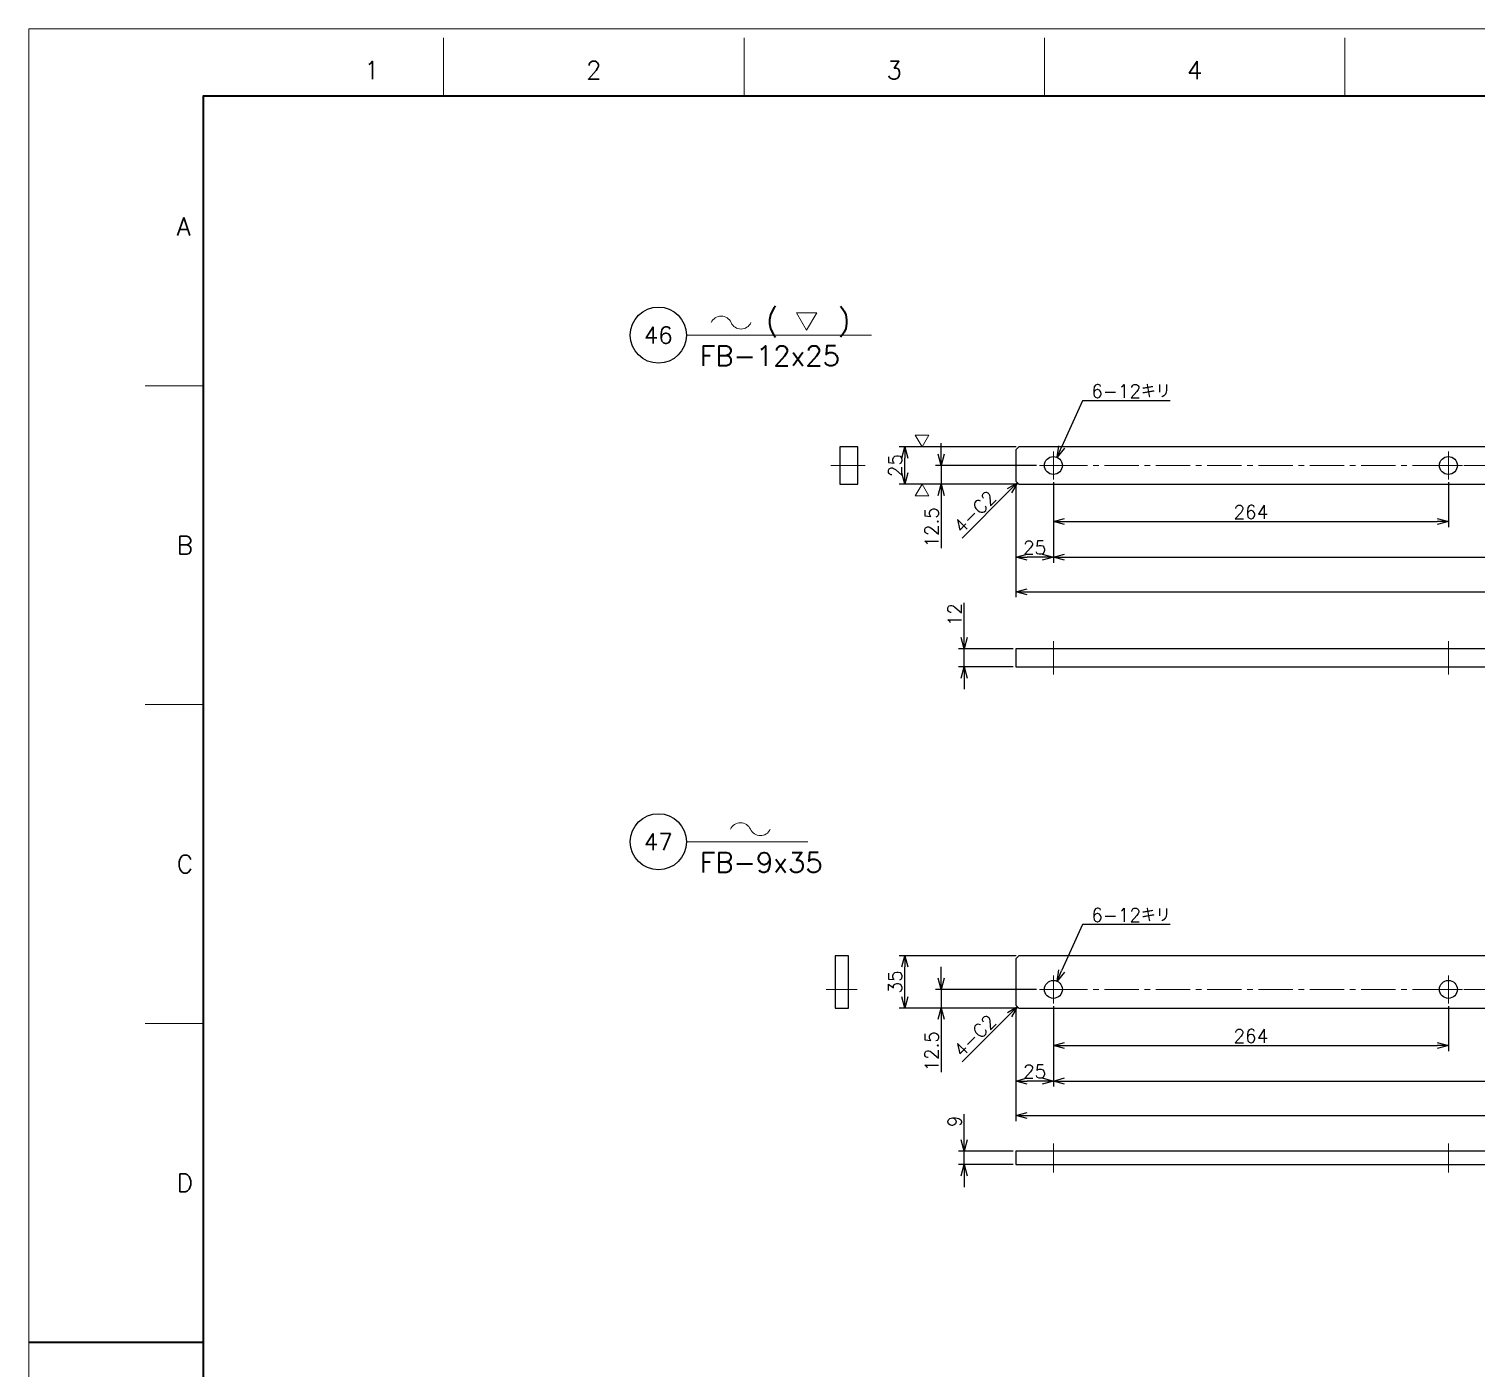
# Model space of a CAD drawing. Header units: millimetres. Extents: x 0 to 2485, y -14 to 1749.
# Drawn here: x 0 to 967, y 854 to 1749 of the extents above; entities that cross this region are included whole.
import ezdxf
from ezdxf import colors
from ezdxf.entities.mleader import LeaderData, LeaderLine
from ezdxf.enums import TextEntityAlignment as Align
from ezdxf.math import Vec2, Vec3

# ---------------------------------------------------------------- set-up
doc = ezdxf.new("R2010")
doc.units = ezdxf.units.MM
doc.header["$LTSCALE"] = 1.2
doc.header["$PDMODE"] = 99
doc.header["$PDSIZE"] = 1
doc.linetypes.add('CENTER2', pattern=[28.575, 19.05, -3.175, 3.175, -3.175])
for name, color, linetype, lineweight in [('05_CENTER', 4, 'CENTER2', 13), ('07_TEXT', 3, 'Continuous', 13), ('08_DIM', 3, 'Continuous', 13), ('90_FRAME', 5, 'Continuous', 35)]:
    doc.layers.add(name, color=color, linetype=linetype, lineweight=lineweight)
doc.layers.add('91_BLANK', color=5, linetype='Continuous', lineweight=0, plot=False)
doc.styles.add('KSS_TXT', font='txt.shx', dxfattribs={"bigfont": 'extfont2.shx'})
doc.styles.get("Standard").update_dxf_attribs({"font": 'txt.shx', "bigfont": 'extfont2.shx'})
doc.dimstyles.new('KSS_DIM', dxfattribs={"dimscale": 3, "dimtxt": 3, "dimasz": 2.5, "dimexe": 1.25, "dimexo": 0.625, "dimtad": 1, "dimdsep": 46, "dimtxsty": 'KSS_TXT', "dimblk": 'OPEN30', "dimcen": 0, "dimazin": 2, "dimtfac": 0.75, "dimtmove": 0, "dimatfit": 3, "dimldrblk": 'OPEN30', "dimfxl": 1.25, "dimtolj": 1, "dimarcsym": 0})
doc.dimstyles.new('KSS_DIM$3', dxfattribs={"dimscale": 3, "dimtxt": 3, "dimasz": 2.5, "dimexe": 1.25, "dimexo": 0.625, "dimtad": 1, "dimtih": 1, "dimtoh": 1, "dimdsep": 46, "dimtxsty": 'KSS_TXT', "dimblk": 'OPEN30', "dimcen": 0, "dimazin": 2, "dimtfac": 0.75, "dimtofl": 0, "dimtmove": 0, "dimatfit": 3, "dimldrblk": 'OPEN30', "dimfxl": 1.25, "dimtolj": 1, "dimarcsym": 0})

# ---------------------------------------------------------------- blocks, each defined once
blk = doc.blocks.new('AM_BALLOON1')
at = {"transparency": 16777216}
blk.add_circle((0, 0), 5, dxfattribs=at)
blk.add_attdef('B_NUMBER', text='', height=3, dxfattribs=at).set_placement((0, 0), align=Align.MIDDLE_CENTER)
blk = doc.blocks.new('_OPEN')
at = {"color": 0, "linetype": 'ByBlock'}
for p, q in [((-1, 0.17), (0, 0)), ((0, 0), (-1, -0.17)), ((0, 0), (-1, 0))]:
    blk.add_line(p, q, dxfattribs=at)
blk = doc.blocks.new('p1ba05')
for centre, start, end in [((-2.95, 0.29), 24.2276, 155.5758), ((0, 1.62), 204.2276, 335.5758)]:
    blk.add_arc(centre, 1.62, start, end)
blk = doc.blocks.new('_Open30')
at = {"color": 0, "linetype": 'ByBlock', "lineweight": -2}
for p, q in [((-1, 0.27), (0, 0)), ((0, 0), (-1, -0.27)), ((0, 0), (-1, 0))]:
    blk.add_line(p, q, dxfattribs=at)
blk = doc.blocks.new('*D144')
at = {"layer": '08_DIM', "color": 0, "lineweight": -2, "transparency": 16777216}
for p, q in [((684.66, 1445.87), (684.66, 1415.83)), ((948.66, 1445.87), (948.66, 1415.83)), ((692.16, 1419.58), (941.16, 1419.58))]:
    blk.add_line(p, q, dxfattribs=at)
at = {"layer": 'Defpoints', "color": 0, "transparency": 16777216}
for p in [(684.66, 1447.74), (948.66, 1447.74), (948.66, 1419.58)]:
    blk.add_point(p, dxfattribs=at)
at = {"layer": '08_DIM', "color": 0, "lineweight": -2, "transparency": 16777216, "xscale": 7.5, "yscale": 7.5, "zscale": 7.5, "rotation": 180}
blk.add_blockref('_Open30', (684.66, 1419.58), dxfattribs=at)
at = {"layer": '08_DIM', "color": 0, "lineweight": -2, "transparency": 16777216, "xscale": 7.5, "yscale": 7.5, "zscale": 7.5}
blk.add_blockref('_Open30', (948.66, 1419.58), dxfattribs=at)
at = {"layer": '08_DIM', "color": 0, "transparency": 16777216, "insert": (816.66, 1425.96), "char_height": 9, "attachment_point": 5, "style": 'KSS_TXT'}
blk.add_mtext('\\A1;264', dxfattribs=at)
blk = doc.blocks.new('*D145')
at = {"layer": '08_DIM', "color": 0, "lineweight": -2, "transparency": 16777216}
for p, q in [((684.66, 1445.87), (684.66, 1392.11)), ((2004.66, 1445.87), (2004.66, 1392.11)), ((692.16, 1395.86), (1997.16, 1395.86))]:
    blk.add_line(p, q, dxfattribs=at)
at = {"layer": 'Defpoints', "color": 0, "transparency": 16777216}
for p in [(684.66, 1447.74), (2004.66, 1447.74), (2004.66, 1395.86)]:
    blk.add_point(p, dxfattribs=at)
at = {"layer": '08_DIM', "color": 0, "lineweight": -2, "transparency": 16777216, "xscale": 7.5, "yscale": 7.5, "zscale": 7.5, "rotation": 180}
blk.add_blockref('_Open30', (684.66, 1395.86), dxfattribs=at)
at = {"layer": '08_DIM', "color": 0, "lineweight": -2, "transparency": 16777216, "xscale": 7.5, "yscale": 7.5, "zscale": 7.5}
blk.add_blockref('_Open30', (2004.66, 1395.86), dxfattribs=at)
at = {"layer": '08_DIM', "color": 0, "transparency": 16777216, "insert": (1344.66, 1402.23), "char_height": 9, "attachment_point": 5, "style": 'KSS_TXT'}
blk.add_mtext('\\A1;5x264=1320', dxfattribs=at)
blk = doc.blocks.new('*D146')
at = {"layer": '08_DIM', "color": 0, "lineweight": -2, "transparency": 16777216}
for p, q in [((659.66, 1444.71), (659.66, 1392.11)), ((684.66, 1445.87), (684.66, 1392.11)), ((677.16, 1395.86), (667.16, 1395.86))]:
    blk.add_line(p, q, dxfattribs=at)
at = {"layer": 'Defpoints', "color": 0, "transparency": 16777216}
for p in [(659.66, 1446.58), (684.66, 1447.74), (659.66, 1395.86)]:
    blk.add_point(p, dxfattribs=at)
at = {"layer": '08_DIM', "color": 0, "lineweight": -2, "transparency": 16777216, "xscale": 7.5, "yscale": 7.5, "zscale": 7.5, "rotation": 180}
blk.add_blockref('_Open30', (659.66, 1395.86), dxfattribs=at)
at = {"layer": '08_DIM', "color": 0, "lineweight": -2, "transparency": 16777216, "xscale": 7.5, "yscale": 7.5, "zscale": 7.5}
blk.add_blockref('_Open30', (684.66, 1395.86), dxfattribs=at)
at = {"layer": '08_DIM', "color": 0, "transparency": 16777216, "insert": (672.16, 1402.23), "char_height": 9, "attachment_point": 5, "style": 'KSS_TXT'}
blk.add_mtext('\\A1;25', dxfattribs=at)
blk = doc.blocks.new('*D147')
at = {"layer": '08_DIM', "color": 0, "lineweight": -2, "transparency": 16777216}
for p, q in [((659.66, 1444.71), (659.66, 1368.99)), ((2029.66, 1444.71), (2029.66, 1368.99)), ((667.16, 1372.74), (2022.16, 1372.74))]:
    blk.add_line(p, q, dxfattribs=at)
at = {"layer": 'Defpoints', "color": 0, "transparency": 16777216}
for p in [(659.66, 1446.58), (2029.66, 1446.58), (2029.66, 1372.74)]:
    blk.add_point(p, dxfattribs=at)
at = {"layer": '08_DIM', "color": 0, "lineweight": -2, "transparency": 16777216, "xscale": 7.5, "yscale": 7.5, "zscale": 7.5, "rotation": 180}
blk.add_blockref('_Open30', (659.66, 1372.74), dxfattribs=at)
at = {"layer": '08_DIM', "color": 0, "lineweight": -2, "transparency": 16777216, "xscale": 7.5, "yscale": 7.5, "zscale": 7.5}
blk.add_blockref('_Open30', (2029.66, 1372.74), dxfattribs=at)
at = {"layer": '08_DIM', "color": 0, "transparency": 16777216, "insert": (1344.66, 1379.11), "char_height": 9, "attachment_point": 5, "style": 'KSS_TXT'}
blk.add_mtext('\\A1;1370', dxfattribs=at)
blk = doc.blocks.new('*D148')
at = {"layer": '08_DIM', "color": 0, "lineweight": -2, "transparency": 16777216}
for p, q in [((609.71, 1464.58), (609.71, 1472.08)), ((673.44, 1457.08), (605.96, 1457.08)), ((609.71, 1457.08), (609.71, 1444.58)), ((659.78, 1444.58), (605.96, 1444.58)), ((609.71, 1437.08), (609.71, 1401.83))]:
    blk.add_line(p, q, dxfattribs=at)
at = {"layer": 'Defpoints', "color": 0, "transparency": 16777216}
for p in [(675.31, 1457.08), (609.71, 1444.58), (661.66, 1444.58)]:
    blk.add_point(p, dxfattribs=at)
at = {"layer": '08_DIM', "color": 0, "lineweight": -2, "transparency": 16777216, "xscale": 7.5, "yscale": 7.5, "zscale": 7.5}
for p, rotation in [((609.71, 1457.08), 270), ((609.71, 1444.58), 90)]:
    blk.add_blockref('_Open30', p, dxfattribs=dict(at, rotation=rotation))
at = {"layer": '08_DIM', "color": 0, "transparency": 16777216, "insert": (603.33, 1415.71), "char_height": 9, "attachment_point": 5, "rotation": 90, "style": 'KSS_TXT'}
blk.add_mtext('\\A1;12.5', dxfattribs=at)
blk = doc.blocks.new('*D149')
at = {"layer": '08_DIM', "color": 0, "lineweight": -2, "transparency": 16777216}
for p, q in [((659.78, 1469.58), (581.6, 1469.58)), ((585.35, 1452.08), (585.35, 1462.08)), ((659.78, 1444.58), (581.6, 1444.58))]:
    blk.add_line(p, q, dxfattribs=at)
at = {"layer": 'Defpoints', "color": 0, "transparency": 16777216}
for p in [(585.35, 1469.58), (661.66, 1469.58), (661.66, 1444.58)]:
    blk.add_point(p, dxfattribs=at)
at = {"layer": '08_DIM', "color": 0, "lineweight": -2, "transparency": 16777216, "xscale": 7.5, "yscale": 7.5, "zscale": 7.5}
for p, rotation in [((585.35, 1469.58), 90), ((585.35, 1444.58), 270)]:
    blk.add_blockref('_Open30', p, dxfattribs=dict(at, rotation=rotation))
at = {"layer": '08_DIM', "color": 0, "transparency": 16777216, "insert": (578.98, 1457.08), "char_height": 9, "attachment_point": 5, "rotation": 90, "style": 'KSS_TXT'}
blk.add_mtext('\\A1;25', dxfattribs=at)
blk = doc.blocks.new('*D150')
at = {"layer": '08_DIM', "color": 0, "lineweight": -2, "transparency": 16777216}
for p, q in [((704.07, 1500.37), (690.18, 1469.4)), ((762.65, 1500.37), (704.07, 1500.37))]:
    blk.add_line(p, q, dxfattribs=at)
at = {"layer": 'Defpoints', "color": 0, "transparency": 16777216}
for p in [(687.11, 1462.56), (682.2, 1451.61)]:
    blk.add_point(p, dxfattribs=at)
at = {"layer": '08_DIM', "color": 0, "lineweight": -2, "transparency": 16777216, "xscale": 7.5, "yscale": 7.5, "zscale": 7.5, "rotation": 245.8424798890187}
blk.add_blockref('_Open30', (687.11, 1462.56), dxfattribs=at)
at = {"layer": '08_DIM', "color": 0, "transparency": 16777216, "insert": (736.55, 1506.75), "char_height": 9, "attachment_point": 5, "style": 'KSS_TXT'}
blk.add_mtext('\\A1;6-12キリ', dxfattribs=at)
blk = doc.blocks.new('*D151')
at = {"layer": '08_DIM', "color": 0, "lineweight": -2, "transparency": 16777216}
blk.add_line((655.35, 1440.28), (623.65, 1408.57), dxfattribs=at)
at = {"layer": 'Defpoints', "color": 0, "transparency": 16777216}
for p in [(660.66, 1445.58), (612.62, 1397.55), (612.62, 1397.55)]:
    blk.add_point(p, dxfattribs=at)
at = {"layer": '08_DIM', "color": 0, "lineweight": -2, "transparency": 16777216, "xscale": 7.5, "yscale": 7.5, "zscale": 7.5, "rotation": 45}
blk.add_blockref('_Open30', (660.66, 1445.58), dxfattribs=at)
at = {"layer": '08_DIM', "color": 0, "transparency": 16777216, "insert": (632.13, 1426.07), "char_height": 9, "attachment_point": 5, "rotation": 45, "style": 'KSS_TXT'}
blk.add_mtext('\\A1;4-C2', dxfattribs=at)
blk = doc.blocks.new('*D152')
at = {"layer": '08_DIM', "color": 0, "lineweight": -2, "transparency": 16777216}
for p, q in [((625.05, 1342.05), (625.05, 1365.3)), ((657.78, 1334.55), (621.3, 1334.55)), ((625.05, 1322.55), (625.05, 1334.55)), ((657.78, 1322.55), (621.3, 1322.55)), ((625.05, 1315.05), (625.05, 1307.55))]:
    blk.add_line(p, q, dxfattribs=at)
at = {"layer": 'Defpoints', "color": 0, "transparency": 16777216}
for p in [(625.05, 1334.55), (659.66, 1334.55), (659.66, 1322.55)]:
    blk.add_point(p, dxfattribs=at)
at = {"layer": '08_DIM', "color": 0, "lineweight": -2, "transparency": 16777216, "xscale": 7.5, "yscale": 7.5, "zscale": 7.5}
for p, rotation in [((625.05, 1334.55), 270), ((625.05, 1322.55), 90)]:
    blk.add_blockref('_Open30', p, dxfattribs=dict(at, rotation=rotation))
at = {"layer": '08_DIM', "color": 0, "transparency": 16777216, "insert": (618.67, 1357.42), "char_height": 9, "attachment_point": 5, "rotation": 90, "style": 'KSS_TXT'}
blk.add_mtext('\\A1;12', dxfattribs=at)
blk = doc.blocks.new('*D153')
at = {"layer": '08_DIM', "color": 0, "lineweight": -2, "transparency": 16777216}
for p, q in [((684.66, 1095.82), (684.66, 1065.79)), ((948.66, 1095.82), (948.66, 1065.79)), ((692.16, 1069.54), (941.16, 1069.54))]:
    blk.add_line(p, q, dxfattribs=at)
at = {"layer": 'Defpoints', "color": 0, "transparency": 16777216}
for p in [(684.66, 1097.69), (948.66, 1097.69), (948.66, 1069.54)]:
    blk.add_point(p, dxfattribs=at)
at = {"layer": '08_DIM', "color": 0, "lineweight": -2, "transparency": 16777216, "xscale": 7.5, "yscale": 7.5, "zscale": 7.5, "rotation": 180}
blk.add_blockref('_Open30', (684.66, 1069.54), dxfattribs=at)
at = {"layer": '08_DIM', "color": 0, "lineweight": -2, "transparency": 16777216, "xscale": 7.5, "yscale": 7.5, "zscale": 7.5}
blk.add_blockref('_Open30', (948.66, 1069.54), dxfattribs=at)
at = {"layer": '08_DIM', "color": 0, "transparency": 16777216, "insert": (816.66, 1075.91), "char_height": 9, "attachment_point": 5, "style": 'KSS_TXT'}
blk.add_mtext('\\A1;264', dxfattribs=at)
blk = doc.blocks.new('*D154')
at = {"layer": '08_DIM', "color": 0, "lineweight": -2, "transparency": 16777216}
for p, q in [((684.66, 1095.82), (684.66, 1042.06)), ((2004.66, 1095.82), (2004.66, 1042.06)), ((692.16, 1045.81), (1997.16, 1045.81))]:
    blk.add_line(p, q, dxfattribs=at)
at = {"layer": 'Defpoints', "color": 0, "transparency": 16777216}
for p in [(684.66, 1097.69), (2004.66, 1097.69), (2004.66, 1045.81)]:
    blk.add_point(p, dxfattribs=at)
at = {"layer": '08_DIM', "color": 0, "lineweight": -2, "transparency": 16777216, "xscale": 7.5, "yscale": 7.5, "zscale": 7.5, "rotation": 180}
blk.add_blockref('_Open30', (684.66, 1045.81), dxfattribs=at)
at = {"layer": '08_DIM', "color": 0, "lineweight": -2, "transparency": 16777216, "xscale": 7.5, "yscale": 7.5, "zscale": 7.5}
blk.add_blockref('_Open30', (2004.66, 1045.81), dxfattribs=at)
at = {"layer": '08_DIM', "color": 0, "transparency": 16777216, "insert": (1344.66, 1052.18), "char_height": 9, "attachment_point": 5, "style": 'KSS_TXT'}
blk.add_mtext('\\A1;5x264=1320', dxfattribs=at)
blk = doc.blocks.new('*D155')
at = {"layer": '08_DIM', "color": 0, "lineweight": -2, "transparency": 16777216}
for p, q in [((659.66, 1094.66), (659.66, 1042.06)), ((684.66, 1095.82), (684.66, 1042.06)), ((677.16, 1045.81), (667.16, 1045.81))]:
    blk.add_line(p, q, dxfattribs=at)
at = {"layer": 'Defpoints', "color": 0, "transparency": 16777216}
for p in [(659.66, 1096.53), (684.66, 1097.69), (659.66, 1045.81)]:
    blk.add_point(p, dxfattribs=at)
at = {"layer": '08_DIM', "color": 0, "lineweight": -2, "transparency": 16777216, "xscale": 7.5, "yscale": 7.5, "zscale": 7.5, "rotation": 180}
blk.add_blockref('_Open30', (659.66, 1045.81), dxfattribs=at)
at = {"layer": '08_DIM', "color": 0, "lineweight": -2, "transparency": 16777216, "xscale": 7.5, "yscale": 7.5, "zscale": 7.5}
blk.add_blockref('_Open30', (684.66, 1045.81), dxfattribs=at)
at = {"layer": '08_DIM', "color": 0, "transparency": 16777216, "insert": (672.16, 1052.18), "char_height": 9, "attachment_point": 5, "style": 'KSS_TXT'}
blk.add_mtext('\\A1;25', dxfattribs=at)
blk = doc.blocks.new('*D156')
at = {"layer": '08_DIM', "color": 0, "lineweight": -2, "transparency": 16777216}
for p, q in [((659.66, 1094.66), (659.66, 1018.94)), ((2029.66, 1094.66), (2029.66, 1018.94)), ((667.16, 1022.69), (2022.16, 1022.69))]:
    blk.add_line(p, q, dxfattribs=at)
at = {"layer": 'Defpoints', "color": 0, "transparency": 16777216}
for p in [(659.66, 1096.53), (2029.66, 1096.53), (2029.66, 1022.69)]:
    blk.add_point(p, dxfattribs=at)
at = {"layer": '08_DIM', "color": 0, "lineweight": -2, "transparency": 16777216, "xscale": 7.5, "yscale": 7.5, "zscale": 7.5, "rotation": 180}
blk.add_blockref('_Open30', (659.66, 1022.69), dxfattribs=at)
at = {"layer": '08_DIM', "color": 0, "lineweight": -2, "transparency": 16777216, "xscale": 7.5, "yscale": 7.5, "zscale": 7.5}
blk.add_blockref('_Open30', (2029.66, 1022.69), dxfattribs=at)
at = {"layer": '08_DIM', "color": 0, "transparency": 16777216, "insert": (1344.66, 1029.07), "char_height": 9, "attachment_point": 5, "style": 'KSS_TXT'}
blk.add_mtext('\\A1;1370', dxfattribs=at)
blk = doc.blocks.new('*D157')
at = {"layer": '08_DIM', "color": 0, "lineweight": -2, "transparency": 16777216}
for p, q in [((609.71, 1114.53), (609.71, 1122.03)), ((673.44, 1107.03), (605.96, 1107.03)), ((609.71, 1107.03), (609.71, 1094.53)), ((659.78, 1094.53), (605.96, 1094.53)), ((609.71, 1087.03), (609.71, 1051.78))]:
    blk.add_line(p, q, dxfattribs=at)
at = {"layer": 'Defpoints', "color": 0, "transparency": 16777216}
for p in [(675.31, 1107.03), (609.71, 1094.53), (661.66, 1094.53)]:
    blk.add_point(p, dxfattribs=at)
at = {"layer": '08_DIM', "color": 0, "lineweight": -2, "transparency": 16777216, "xscale": 7.5, "yscale": 7.5, "zscale": 7.5}
for p, rotation in [((609.71, 1107.03), 270), ((609.71, 1094.53), 90)]:
    blk.add_blockref('_Open30', p, dxfattribs=dict(at, rotation=rotation))
at = {"layer": '08_DIM', "color": 0, "transparency": 16777216, "insert": (603.33, 1065.66), "char_height": 9, "attachment_point": 5, "rotation": 90, "style": 'KSS_TXT'}
blk.add_mtext('\\A1;12.5', dxfattribs=at)
blk = doc.blocks.new('*D158')
at = {"layer": '08_DIM', "color": 0, "lineweight": -2, "transparency": 16777216}
for p, q in [((659.78, 1129.53), (581.6, 1129.53)), ((585.35, 1102.03), (585.35, 1122.03)), ((659.78, 1094.53), (581.6, 1094.53))]:
    blk.add_line(p, q, dxfattribs=at)
at = {"layer": 'Defpoints', "color": 0, "transparency": 16777216}
for p in [(585.35, 1129.53), (661.66, 1129.53), (661.66, 1094.53)]:
    blk.add_point(p, dxfattribs=at)
at = {"layer": '08_DIM', "color": 0, "lineweight": -2, "transparency": 16777216, "xscale": 7.5, "yscale": 7.5, "zscale": 7.5}
for p, rotation in [((585.35, 1129.53), 90), ((585.35, 1094.53), 270)]:
    blk.add_blockref('_Open30', p, dxfattribs=dict(at, rotation=rotation))
at = {"layer": '08_DIM', "color": 0, "transparency": 16777216, "insert": (578.98, 1112.03), "char_height": 9, "attachment_point": 5, "rotation": 90, "style": 'KSS_TXT'}
blk.add_mtext('\\A1;35', dxfattribs=at)
blk = doc.blocks.new('*D159')
at = {"layer": '08_DIM', "color": 0, "lineweight": -2, "transparency": 16777216}
for p, q in [((704.07, 1150.32), (690.18, 1119.35)), ((762.65, 1150.32), (704.07, 1150.32))]:
    blk.add_line(p, q, dxfattribs=at)
at = {"layer": 'Defpoints', "color": 0, "transparency": 16777216}
for p in [(687.11, 1112.51), (682.2, 1101.56)]:
    blk.add_point(p, dxfattribs=at)
at = {"layer": '08_DIM', "color": 0, "lineweight": -2, "transparency": 16777216, "xscale": 7.5, "yscale": 7.5, "zscale": 7.5, "rotation": 245.8424798890187}
blk.add_blockref('_Open30', (687.11, 1112.51), dxfattribs=at)
at = {"layer": '08_DIM', "color": 0, "transparency": 16777216, "insert": (736.55, 1156.7), "char_height": 9, "attachment_point": 5, "style": 'KSS_TXT'}
blk.add_mtext('\\A1;6-12キリ', dxfattribs=at)
blk = doc.blocks.new('*D160')
at = {"layer": '08_DIM', "color": 0, "lineweight": -2, "transparency": 16777216}
blk.add_line((655.35, 1090.23), (623.65, 1058.53), dxfattribs=at)
at = {"layer": 'Defpoints', "color": 0, "transparency": 16777216}
for p in [(660.66, 1095.53), (612.62, 1047.5), (612.62, 1047.5)]:
    blk.add_point(p, dxfattribs=at)
at = {"layer": '08_DIM', "color": 0, "lineweight": -2, "transparency": 16777216, "xscale": 7.5, "yscale": 7.5, "zscale": 7.5, "rotation": 44.9999999999999}
blk.add_blockref('_Open30', (660.66, 1095.53), dxfattribs=at)
at = {"layer": '08_DIM', "color": 0, "transparency": 16777216, "insert": (632.13, 1076.03), "char_height": 9, "attachment_point": 5, "rotation": 45, "style": 'KSS_TXT'}
blk.add_mtext('\\A1;4-C2', dxfattribs=at)
blk = doc.blocks.new('*D161')
at = {"layer": '08_DIM', "color": 0, "lineweight": -2, "transparency": 16777216}
for p, q in [((625.05, 1006.44), (625.05, 1023.69)), ((657.78, 998.94), (621.3, 998.94)), ((625.05, 989.94), (625.05, 998.94)), ((657.78, 989.94), (621.3, 989.94)), ((625.05, 982.44), (625.05, 974.94))]:
    blk.add_line(p, q, dxfattribs=at)
at = {"layer": 'Defpoints', "color": 0, "transparency": 16777216}
for p in [(625.05, 998.94), (659.66, 998.94), (659.66, 989.94)]:
    blk.add_point(p, dxfattribs=at)
at = {"layer": '08_DIM', "color": 0, "lineweight": -2, "transparency": 16777216, "xscale": 7.5, "yscale": 7.5, "zscale": 7.5}
for p, rotation in [((625.05, 998.94), 270), ((625.05, 989.94), 90)]:
    blk.add_blockref('_Open30', p, dxfattribs=dict(at, rotation=rotation))
at = {"layer": '08_DIM', "color": 0, "transparency": 16777216, "insert": (618.67, 1018.82), "char_height": 9, "attachment_point": 5, "rotation": 90, "style": 'KSS_TXT'}
blk.add_mtext('\\A1;9', dxfattribs=at)
blk = doc.blocks.new('p1ba01')
for p, q in [((0, 0), (-1.5, 2.6)), ((-1.5, 2.6), (1.5, 2.6)), ((1.5, 2.6), (0, 0))]:
    blk.add_line(p, q)

msp = doc.modelspace()

# ---------------------------------------------------------------- linework, layer by layer
at = {"color": 0}
for points in [[(553.931, 1469.582), (541.931, 1469.582), (541.931, 1444.582), (553.931, 1444.582)], [(661.655, 1444.582), (2027.655, 1444.582), (2029.655, 1446.582), (2029.655, 1467.582), (2027.655, 1469.582), (661.655, 1469.582), (659.655, 1467.582), (659.655, 1446.582)], [(659.655, 1322.546), (2029.655, 1322.546), (2029.655, 1334.546), (659.655, 1334.546)], [(547.747, 1129.535), (538.747, 1129.535), (538.747, 1094.535), (547.747, 1094.535)], [(661.655, 1094.535), (2027.655, 1094.535), (2029.655, 1096.535), (2029.655, 1127.535), (2027.655, 1129.535), (661.655, 1129.535), (659.655, 1127.535), (659.655, 1096.535)], [(659.655, 989.942), (2029.655, 989.942), (2029.655, 998.942), (659.655, 998.942)]]:
    msp.add_lwpolyline(points, close=True, dxfattribs=at)
for centre in [(684.655, 1457.082), (948.655, 1457.082), (684.655, 1107.035), (948.655, 1107.035)]:
    msp.add_circle(centre, 6, dxfattribs=at)
at = {"layer": '05_CENTER'}
for p, q in [((684.655, 1447.741), (684.655, 1466.423)), ((948.655, 1447.741), (948.655, 1466.423)), ((535.911, 1457.082), (559.777, 1457.082)), ((693.996, 1457.082), (675.314, 1457.082)), ((684.655, 1457.082), (2004.655, 1457.082)), ((957.996, 1457.082), (939.314, 1457.082)), ((684.655, 1317.374), (684.655, 1339.589)), ((948.655, 1317.374), (948.655, 1339.589)), ((684.655, 1097.694), (684.655, 1116.376)), ((948.655, 1097.694), (948.655, 1116.376)), ((532.727, 1107.035), (553.593, 1107.035)), ((693.996, 1107.035), (675.314, 1107.035)), ((684.655, 1107.035), (2004.655, 1107.035)), ((957.996, 1107.035), (939.314, 1107.035)), ((684.655, 984.769), (684.655, 1003.984)), ((948.655, 984.769), (948.655, 1003.984))]:
    msp.add_line(p, q, dxfattribs=at)
at = {"layer": '08_DIM'}
for p, q in [((439.446, 1544.142), (563.155, 1544.142)), ((439.446, 1205.639), (520.567, 1205.639))]:
    msp.add_line(p, q, dxfattribs=at)
at = {"layer": '90_FRAME', "color": 4, "lineweight": 13}
for p, q in [((277.126, 1703.874), (277.126, 1742.759)), ((477.926, 1703.874), (477.926, 1742.759)), ((678.727, 1703.874), (678.727, 1742.759)), ((879.527, 1703.874), (879.527, 1742.759)), ((116.538, 1510.268), (77.652, 1510.268)), ((116.538, 1297.276), (77.652, 1297.276)), ((116.538, 1084.284), (77.652, 1084.284))]:
    msp.add_line(p, q, dxfattribs=at)
at = {"layer": '90_FRAME'}
msp.add_line((0, 871.293), (116.538, 871.293), dxfattribs=at)
msp.add_lwpolyline([(116.538, 38.712), (2445.717, 38.712), (2445.717, 1703.874), (116.538, 1703.874)], close=True, dxfattribs=at)
at = {"layer": '91_BLANK'}
msp.add_lwpolyline([(0, 0), (2484.603, 0), (2484.603, 1748.759), (0, 1748.759)], close=True, dxfattribs=at)

# ---------------------------------------------------------------- block references
at = {"layer": '08_DIM'}
for name, p, xscale, yscale, zscale in [('p1ba01', (519.758, 1547.489), 4.5, 4.5, 4.5), ('p1ba05', (475.915, 1548.245), 4.5, 4.5, 4.5), ('p1ba01', (596.884, 1469.582), 3, 3, 3), ('p1ba05', (488.808, 1209.742), 4.5, 4.5, 4.5)]:
    msp.add_blockref(name, p, dxfattribs=dict(at, xscale=xscale, yscale=yscale, zscale=zscale))
at = {"layer": '08_DIM', "xscale": -3, "yscale": 3, "zscale": 3, "rotation": 180}
msp.add_blockref('p1ba01', (596.884, 1444.582), dxfattribs=at)

# ---------------------------------------------------------------- texts
at = {"layer": '07_TEXT', "style": 'KSS_TXT'}
msp.add_text('(   )', height=13.5, dxfattribs=at).set_placement((492.666, 1547.38))
at = {"layer": '08_DIM', "style": 'KSS_TXT'}
for s, p in [('FB-12x25', (448.288, 1523.588)), ('FB-9x35', (448.288, 1185.085))]:
    msp.add_text(s, height=13.5, dxfattribs=at).set_placement(p)
at = {"layer": '90_FRAME', "color": 0, "lineweight": 13, "style": 'KSS_TXT'}
for s, p in [('1', (229.13, 1711.619)), ('2', (377.526, 1711.619)), ('3', (578.326, 1711.619)), ('4', (779.127, 1711.619))]:
    msp.add_text(s, height=12, dxfattribs=at).set_placement(p, align=Align.BOTTOM_CENTER)
for s, p in [('A', (98.872, 1616.764)), ('B', (98.872, 1403.772)), ('C', (98.872, 1190.78)), ('D', (98.872, 977.789))]:
    msp.add_text(s, height=12, dxfattribs=at).set_placement(p, align=Align.MIDDLE_LEFT)

# ---------------------------------------------------------------- dimensions: what is measured, and where the dimension line sits
at = {"layer": '08_DIM'}
for p1, p2, picture, middle in [((682.2, 1451.608), (687.111, 1462.557), '*D150', (736.547, 1500.372)), ((682.2, 1101.56), (687.111, 1112.509), '*D159', (736.547, 1150.324))]:
    dim = msp.add_diameter_dim_2p(p1=p1, p2=p2, text='6-<>キリ', dimstyle='KSS_DIM$3', override={"dimpost": '<>', "dimtix": 1}, dxfattribs=at)
    dim.commit()
    dim.dimension.update_dxf_attribs({"geometry": picture, "text_midpoint": middle, "dimtype": 163})
for base, p1, p2, picture, middle in [((609.708, 1444.582), (675.314, 1457.082), (661.655, 1444.582), '*D148', (603.333, 1415.707)), ((585.351, 1469.582), (661.655, 1444.582), (661.655, 1469.582), '*D149', (578.976, 1457.082)), ((625.049, 1334.546), (659.655, 1322.546), (659.655, 1334.546), '*D152', (618.674, 1357.421)), ((585.351, 1129.535), (661.655, 1094.535), (661.655, 1129.535), '*D158', (578.976, 1112.035)), ((609.708, 1094.535), (675.314, 1107.035), (661.655, 1094.535), '*D157', (603.333, 1065.66)), ((625.049, 998.942), (659.655, 989.942), (659.655, 998.942), '*D161', (618.674, 1018.817))]:
    dim = msp.add_linear_dim(base=base, p1=p1, p2=p2, angle=90, dimstyle='KSS_DIM', dxfattribs=at)
    dim.commit()
    dim.dimension.update_dxf_attribs({"geometry": picture, "text_midpoint": middle})
for p1, p2, picture, middle in [((660.655, 1445.582), (612.622, 1397.55), '*D151', (632.131, 1426.074)), ((660.655, 1095.535), (612.622, 1047.502), '*D160', (632.131, 1076.026))]:
    dim = msp.add_aligned_dim(p1=p1, p2=p2, distance=0, text='4-C2', dimstyle='KSS_DIM', override={"dimse1": 1, "dimse2": 1, "dimsd2": 1}, dxfattribs=at)
    dim.commit()
    dim.dimension.update_dxf_attribs({"geometry": picture, "text_midpoint": middle})
for base, p1, p2, picture, middle in [((659.655, 1395.856), (684.655, 1447.741), (659.655, 1446.582), '*D146', (672.155, 1402.231)), ((2029.655, 1372.738), (659.655, 1446.582), (2029.655, 1446.582), '*D147', (1344.655, 1379.113)), ((948.655, 1419.583), (684.655, 1447.741), (948.655, 1447.741), '*D144', (816.655, 1425.958)), ((659.655, 1045.808), (684.655, 1097.694), (659.655, 1096.535), '*D155', (672.155, 1052.183)), ((2029.655, 1022.691), (659.655, 1096.535), (2029.655, 1096.535), '*D156', (1344.655, 1029.066)), ((948.655, 1069.535), (684.655, 1097.694), (948.655, 1097.694), '*D153', (816.655, 1075.91))]:
    dim = msp.add_linear_dim(base=base, p1=p1, p2=p2, dimstyle='KSS_DIM', dxfattribs=at)
    dim.commit()
    dim.dimension.update_dxf_attribs({"geometry": picture, "text_midpoint": middle})
for base, p1, p2, picture, middle in [((2004.655, 1395.856), (684.655, 1447.741), (2004.655, 1447.741), '*D145', (1344.655, 1402.231)), ((2004.655, 1045.808), (684.655, 1097.694), (2004.655, 1097.694), '*D154', (1344.655, 1052.183))]:
    dim = msp.add_linear_dim(base=base, p1=p1, p2=p2, text='5x264=<>', dimstyle='KSS_DIM', dxfattribs=at)
    dim.commit()
    dim.dimension.update_dxf_attribs({"geometry": picture, "text_midpoint": middle})

# ---------------------------------------------------------------- leaders
ml = msp.add_multileader_block('Standard', dxfattribs=at)
ml.set_content('AM_BALLOON1', color=256, scale=3.75)
ml.set_attribute('B_NUMBER', '46', width=0)
ml.set_leader_properties(color=256, linetype='ByLayer', lineweight=-1)
ml.set_arrow_properties(name='OPEN')
ml.build(insert=Vec2(0, 0))
ml.multileader.update_dxf_attribs({"leader_type": 0, "has_dogleg": 0, "text_right_attachment_type": 6, "dogleg_length": 0, "arrow_head_size": 7.5, "scale": 2.5, "block_connection_type": 1})
ctx = ml.context
ctx.base_point, ctx.scale, ctx.char_height, ctx.arrow_head_size, ctx.landing_gap_size, ctx.plane_origin = Vec3(420.67, 1544.166), 2.5, 15, 7.5, 7.5, Vec3(420.67, 1544.166)
ctx.right_attachment, ctx.attachment_type = 6, 1
notes = []
notes.append((ctx, [(0, (0, 0, 0), (0, 0), (1, 0), 1, [])]))
ctx.block.insert = Vec3(420.67, 1544.166)
ml = msp.add_multileader_block('Standard', dxfattribs=at)
ml.set_content('AM_BALLOON1', color=256, scale=3.75)
ml.set_attribute('B_NUMBER', '47', width=0)
ml.set_leader_properties(color=256, linetype='ByLayer', lineweight=-1)
ml.set_arrow_properties(name='OPEN')
ml.build(insert=Vec2(0, 0))
ml.multileader.update_dxf_attribs({"leader_type": 0, "has_dogleg": 0, "text_right_attachment_type": 6, "dogleg_length": 0, "arrow_head_size": 7.5, "scale": 2.5, "block_connection_type": 1})
ctx = ml.context
ctx.base_point, ctx.scale, ctx.char_height, ctx.arrow_head_size, ctx.landing_gap_size, ctx.plane_origin = Vec3(420.67, 1205.663), 2.5, 15, 7.5, 7.5, Vec3(420.67, 1205.663)
ctx.right_attachment, ctx.attachment_type = 6, 1
notes.append((ctx, [(0, (0, 0, 0), (0, 0), (1, 0), 1, [])]))
ctx.block.insert = Vec3(420.67, 1205.663)
for ctx, leaders in notes:
    for number, flags, end, landing, length, lines in leaders:
        leader = LeaderData()
        leader.index, (leader.has_last_leader_line, leader.has_dogleg_vector, leader.attachment_direction) = number, flags
        leader.last_leader_point, leader.dogleg_vector, leader.dogleg_length = Vec3(end), Vec3(landing), length
        for number, points, colour, breaks in lines:
            line = LeaderLine()
            line.index, line.vertices, line.color, line.breaks = number, Vec3.list(points), colors.encode_raw_color(colour), breaks
            leader.lines.append(line)
        ctx.leaders.append(leader)

doc.saveas('drawing.dxf')
